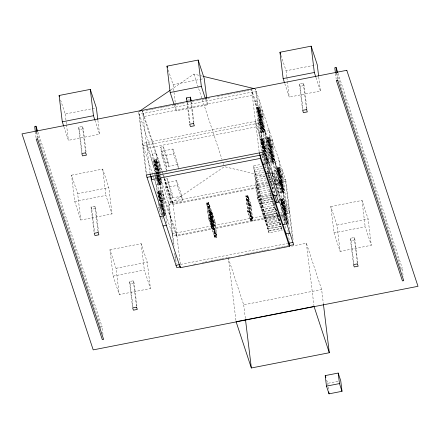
<?xml version="1.0" encoding="UTF-8"?>
<svg xmlns="http://www.w3.org/2000/svg" width="440" height="440" viewBox="0 0 440 440"><rect width="100%" height="100%" fill="white"/><g stroke="black" fill="none" stroke-linecap="round" stroke-linejoin="round"><path stroke-width="0.33" stroke-dasharray="2.2 1.65" d="M170.759 89.881L193.886 74.08L202.505 76.159M168.251 69.988L173.09 84.672L199.628 79.481M200.294 79.349L203.61 78.7M60.572 99.957L65.203 114.004L91.74 108.812M92.406 108.68L95.722 108.031M281.012 55.451L286.066 70.774L315.92 64.928M187.248 100.232L189.849 99.721M148.016 110.011L138.606 111.848L158.395 171.881M148.687 109.879L150.706 109.483M151.377 109.351L153.389 108.955M154.061 108.823L159.44 107.773M160.111 107.641L162.129 107.245M162.8 107.118L164.813 106.722M165.489 106.59L167.503 106.194M168.173 106.062L173.553 105.012M174.224 104.88L176.237 104.484M176.913 104.352L178.926 103.961M179.597 103.829L181.615 103.433M182.287 103.301L184.305 102.905M188.337 102.118L195.729 100.672M196.399 100.54L198.413 100.144M199.089 100.012L201.773 99.484M202.444 99.358L204.463 98.962M205.134 98.83L207.152 98.434M207.823 98.302L209.836 97.906M217.228 96.459L223.949 95.145M224.62 95.013L226.639 94.622M227.31 94.49L229.328 94.094M229.999 93.962L235.373 92.912M236.044 92.78L238.062 92.384M238.733 92.252L240.752 91.856M241.423 91.724L243.436 91.333M244.112 91.201L246.125 90.805M246.796 90.673L249.486 90.145M250.157 90.019L252.175 89.623M81.703 152.9L78.601 127.248L82.495 126.484L83.259 128.799L86.037 151.751M302.561 109.665L299.459 84.013L303.358 83.254L304.117 85.564L306.977 109.192M143.27 113.405L143.649 116.562L252.78 95.2L281.77 183.15L273.686 184.729M78.601 127.248L79.359 129.558L83.259 128.799M299.459 84.013L300.223 86.328L304.117 85.564M174.383 105.254L176.275 111.001L207.46 104.896L206.641 98.148M63.971 126.924L68.387 140.333L99.572 134.228L97.856 120.054M284.829 83.694L289.25 97.097L320.43 90.998L318.632 76.147M143.193 145.756L261.124 122.672L259.369 108.141L257.416 108.521L259.177 123.052M147.092 144.996L147.472 148.154L256.603 126.792L285.593 214.742L283.575 215.132M160.727 147.125L165.809 162.553L166.892 171.507L161.805 156.073L160.727 147.125L163.323 146.614L168.41 162.047L168.916 166.254L163.834 150.827L163.323 146.614M178.013 164.478L172.926 149.045L161.232 151.338L166.32 166.766L178.013 164.478L178.42 167.86M259.276 132.891L263.17 132.126M161.805 156.073L173.498 153.786L178.585 169.213M71.538 175.18L102.718 169.076L108.823 187.589L112.008 213.917L80.828 220.022L74.723 201.504L71.538 175.18L77.644 193.694L80.828 220.022M262.328 142.148L266.222 141.383M165.809 162.553L168.41 162.047M77.644 193.694L108.823 187.589M181.836 196.07L170.143 198.358L165.055 182.93L176.748 180.642L181.836 196.07L182.407 200.805L170.715 203.099L165.632 187.666L164.549 178.717L167.145 178.206L172.232 193.639L172.739 197.852L167.656 182.419L167.145 178.206M265.749 162.976L267.696 162.597L265.936 148.066L263.989 148.445L264.627 153.731M269.044 232.876L268.136 228.938L281.127 226.391L282.04 230.335L269.044 232.876L257.373 197.466L253.55 165.875L261.344 164.351M156.162 185.103L160.061 184.338M74.723 201.504L105.903 195.404L112.008 213.917M267.603 163.752L268.901 163.499L265.848 154.242M253.55 165.875L254.238 167.959L262.031 166.43M264.632 165.924L266.579 165.545M262.906 168.163L254.463 169.818L255.151 171.897L258.748 201.636L271.739 199.089L270.913 192.291M263.555 168.036L267.454 167.272L269.016 180.202M165.632 187.666L177.326 185.378L182.407 200.805M255.151 171.897L263.593 170.247M264.242 170.121L268.142 169.356L268.466 172.062M263.819 172.106L255.376 173.756L256.058 175.84L259.435 203.715L272.426 201.174L271.766 195.734M267.064 171.468L268.367 171.215M94.061 231.913L91.036 206.938L94.936 206.173L95.695 208.489L98.555 232.111M159.214 194.359L163.114 193.595M256.058 175.84L264.506 174.191M270.721 173.613L274.615 172.849L276.909 179.795L273.658 180.428M91.036 206.938L91.8 209.248L95.695 208.489M164.549 178.717L169.631 194.145L172.232 193.639M265.381 175.918L256.284 177.7L256.971 179.784L260.123 205.799L274.357 203M267.977 175.412L269.274 175.159L269.962 177.238L270.853 184.575M256.971 179.784L266.068 178.002M268.664 177.496L269.962 177.238M266.288 179.861L257.197 181.643L257.884 183.722L260.805 207.884L275.044 205.084M268.889 179.35L270.188 179.097L270.875 181.181L271.524 186.549M257.884 183.722L266.976 181.946M269.577 181.434L270.875 181.181M267.245 182.76L168.361 202.114L173.487 244.459M269.83 182.248L271.959 181.836M272.52 181.726L285.285 179.223L292.364 237.705M267.85 183.673L258.11 185.581L258.797 187.666L261.492 209.963L274.483 207.422L273.74 201.289M268.576 184.96L169.125 204.424L160.314 177.7M269.253 184.828L272.608 184.173M273.284 184.041L286.05 181.538L293.205 240.691M160.787 206.833L158.84 207.218L161.689 215.859M161.436 206.707L162.734 206.454L165.787 215.71L164.489 215.963M164.048 178.448L172.639 204.507L268.538 185.757M270.99 185.257L273.014 184.861M268.763 187.616L259.017 189.524L259.704 191.604L262.18 212.047L275.171 209.506L274.346 202.691M259.704 191.604L269.451 189.701M208.61 202.345L210.518 218.141L213.571 227.398L211.624 227.777L208.571 218.521L206.663 202.725L208.61 202.345L211.662 211.602L214.698 236.715L216.651 236.335L214.891 221.799L212.944 222.184M245.889 195.866L247.841 195.487L250.888 204.743L252.802 220.539L250.855 220.924L247.803 211.662L245.889 195.866L248.941 205.128L250.888 204.743M270.325 191.428L259.93 193.463L260.618 195.547L262.867 214.132L275.858 211.591L275.209 206.234M260.618 195.547L271.013 193.512M279.109 193.066L283.008 192.302M257.373 197.466L270.364 194.926L282.04 230.335M271.887 195.245L260.843 197.406L261.531 199.49L263.555 216.216L276.546 213.67L275.891 208.263M261.531 199.49L272.575 197.329M272.795 199.188L261.756 201.35L262.438 203.429L264.242 218.295L277.233 215.754L276.447 209.248M206.663 202.725L209.71 211.981L211.662 211.602M214.968 221.634L211.915 212.372L209.968 212.757L213.015 222.013L214.968 221.634L216.876 237.43L214.929 237.809L211.877 228.553L208.84 203.44L206.888 203.819L208.648 218.356L210.595 217.971M262.438 203.429L273.482 201.267M282.161 202.323L286.061 201.559M208.571 218.521L210.518 218.141M247.803 211.662L249.75 211.282L252.802 220.539M275.27 206.943L263.577 209.231L264.264 211.31L265.612 222.464L278.603 219.918L278.041 215.276M264.264 211.31L275.957 209.022M276.832 210.755L264.49 213.169L265.177 215.254L266.299 224.543L279.29 222.002L278.394 214.572M265.177 215.254L277.519 212.839M172.183 233.706L277.8 213.032M278.361 212.922L281.842 212.24M282.392 212.135L289.108 210.815M277.745 214.698L265.403 217.113L266.085 219.197L266.987 226.628L279.978 224.087L279.158 217.327M278.449 215.369L172.948 236.022L154.446 179.894M279.12 215.237L282.48 214.577M283.151 214.445L289.872 213.131L259.358 120.555L142.428 143.44L152.515 174.037M211.877 228.553L213.829 228.168L216.876 237.43M157.779 179.421L176.462 236.099L278.185 216.189M280.88 215.661L282.898 215.264M109.962 249.782L141.141 243.678L147.246 262.196L150.43 288.519L119.251 294.624L113.146 276.111L109.962 249.782L116.061 268.296L119.251 294.624M266.085 219.197L279.076 216.651M330.82 206.553L362.005 200.448L368.104 218.961L371.289 245.289L340.109 251.394L334.01 232.876L330.82 206.553L336.925 225.066L340.109 251.394M266.998 223.135L279.989 220.594L280.665 226.171L267.674 228.712L266.998 223.135L266.31 221.056L279.301 218.51L279.989 220.594M267.911 227.079L280.902 224.538L281.353 228.25L268.362 230.797L267.223 224.994L280.214 222.453L280.902 224.538M268.824 231.017L281.815 228.476M116.061 268.296L147.246 262.196M336.925 225.066L368.104 218.961M113.146 276.111L144.326 270.006L150.43 288.519M334.01 232.876L365.189 226.776L371.289 245.289M180.576 264.402L287.689 243.436M193.567 264.325L195.586 263.929M202.306 262.614L204.32 262.218M204.99 262.086L210.37 261.036M211.041 260.904L213.059 260.507M213.73 260.376L215.743 259.98M216.42 259.853L218.433 259.457M219.104 259.325L221.122 258.929M221.793 258.797L227.167 257.747M227.843 257.615L229.856 257.219M238.59 255.508L240.609 255.118M244.64 254.326L246.659 253.93M247.33 253.798L249.343 253.407M250.019 253.275L252.032 252.879M252.703 252.747L254.722 252.351M255.393 252.219L258.082 251.697M258.753 251.565L260.766 251.169M261.443 251.037L263.456 250.641M264.127 250.514L266.145 250.118M266.816 249.986L268.835 249.59M275.55 248.276L277.569 247.88M278.24 247.748L280.258 247.357M280.929 247.225L282.942 246.829M283.618 246.697L285.632 246.301M286.303 246.169L288.321 245.779M291.61 246.153L306.394 243.26L321.651 289.548L323.378 303.815M132.561 307.192L129.459 281.54L133.353 280.775L134.118 283.091L136.895 306.042M353.425 263.962L350.317 238.31L354.216 237.545L354.981 239.861L357.759 262.812M129.459 281.54L130.218 283.855L134.118 283.091M350.317 238.31L351.082 240.625L354.981 239.861M36.614 132.314L100.799 327.03L102.097 326.777L103.064 334.757M336.512 72.919L400.911 268.29L402.209 268.037L403.255 276.683M235.923 320.342L228.443 258.517L243.7 304.805L321.651 289.548M326.689 380.1L327.745 383.317L338.14 381.282M264.836 176.418L224.4 166.656L169.125 204.424L174.169 246.103M268.153 177.221L270.804 177.859M271.464 178.019L286.05 181.538L255.536 88.963L263.18 152.147M338.025 73.315L402.209 268.037M316.014 77.588L320.43 90.998M255.459 121.319L285.973 213.895M285.681 214.418L288.734 223.674M267.85 163.059L264.798 153.802L262.961 138.638L266.013 147.895L267.927 163.691M284.631 213.978L287.48 222.618M265.078 155.051L267.724 163.075M284.911 215.226L287.76 223.867L287.683 223.234M265.694 162.822L262.845 154.181L262.609 152.202M282.684 214.357L285.533 222.998M268.538 171.738L269.049 173.299L270.248 183.161M263.126 155.43L265.568 162.839M282.964 215.606L285.406 223.014M262.152 155.623L264.798 163.647M271.101 183.04L271.788 185.119L272.36 189.855M281.787 215.182L284.433 223.201M272.014 186.978L273.081 192.247M272.921 190.922L273.609 193.006M262.663 205.288L263.351 207.372L264.924 220.38L277.921 217.839L277.283 212.591M205.563 99.149L207.46 104.896M193.886 74.08L222.035 159.484M223.328 163.394L223.757 164.703M143.649 116.562L162.762 174.543M162.976 175.191L163.834 177.799M159.665 175.742L160.111 177.089L159.797 174.433M158.472 176.27L159.286 178.739M159.489 179.355L160.913 183.678L158.966 184.058L156.524 176.655M157.938 175.054L158.752 177.524M158.956 178.139L160.99 184.311L160.193 177.733M157.107 175.06L157.949 177.623M158.163 178.266L159.852 183.392L159.374 179.432M146.328 142.681L176.841 235.257M156.976 175.087L157.823 177.65M158.031 178.294L159.72 183.42L159.242 179.454M147.472 148.154L155.848 173.558M156.062 174.213L156.706 176.165M156.921 176.82L157.564 178.772M155.991 175.434L159.044 184.69L158.246 178.112M155.018 175.626L155.832 178.096M156.035 178.712L158.065 184.882L161.964 184.118L158.912 174.862L159.165 176.946M152.73 174.686L153.373 176.638M153.588 177.293L154.231 179.245M161.684 206.014L164.736 215.27M94.941 120.181L99.572 134.228M37.912 132.055L102.097 326.777M400.911 268.29L401.071 269.621M362.005 200.448L365.189 226.776M336.815 73.442L337.541 79.425M335.517 73.695L336.16 79.013M354.216 237.545L357.319 263.197M351.082 240.625L353.859 263.577M303.358 83.254L306.46 108.906M300.223 86.328L303 109.28M327.745 383.317L328.466 389.241M286.066 70.774L286.798 76.846M286.88 77.522L287.293 80.9M287.37 81.576L289.25 97.097M306.394 243.26L313.957 305.762M289.394 229.119L282.233 169.966L278.339 170.731L282.975 209.044M287.606 222.574L285.846 208.071L282.799 198.814L284.708 214.61M287.529 222.772L285.775 208.236L283.822 208.621L284.543 214.566M286.786 220.616L282.15 182.303L251.636 89.727L259.281 152.911M287.925 230.027L289.394 242.127M286.259 219.191L279.186 160.71L275.286 161.475L280.088 201.13M286.22 219.648L284.861 208.417L282.117 200.085L283.476 211.316M281.391 179.988L281.77 183.15M285.214 211.58L285.593 214.742M282.667 191.384L280.913 176.847L278.163 168.52L279.923 183.051M286.094 219.67L284.735 208.439L281.985 200.112L283.025 208.698M284.784 214.44L283.025 199.909L281.078 200.288L281.716 205.573M284.614 214.368L283.899 208.45L280.846 199.194L281.644 205.772M283.107 209.358L283.344 211.338M284.114 218.455L285.577 230.555M280.978 208.527L282.365 219.951M279.499 201.234L275.759 170.313L271.86 171.078L272.679 177.848M277.475 192.715L275.93 179.982L273.642 173.041L275.182 185.774M277.552 193.386L277.959 196.735M276.804 190.933L273.471 163.372L269.572 164.137L270.309 170.231M272.751 161.293L270.99 146.762L268.246 138.43L270.006 152.961M274.857 184.311L274.373 180.29L272.085 173.344L272.569 177.364M273.812 187.209L274.709 194.607M273.707 186.747L274.681 194.788M271.442 179.597L272.91 191.691M269.638 169.614L262.399 109.791L258.5 110.556L263.466 151.558M273.147 199.931L273.801 205.337M272.464 197.89L273.114 203.258M268.548 172.733L269.61 181.522M266.508 159.687L259.347 100.535L255.453 101.299L261.47 151.041M270.397 191.604L271.051 197.005L258.06 199.551L254.238 167.959M266.387 159.472L265.029 148.242L262.279 139.909L263.72 151.8M262.834 131.208L261.074 116.677L258.329 108.345L260.084 122.876M266.255 159.495L264.897 148.269L262.152 139.937L263.588 151.828L256.295 91.278L139.37 114.163L146.608 173.987M266.948 166.694L268.169 176.776M269.714 189.547L270.364 194.926M264.952 154.264L263.192 139.733L261.239 140.113L262.603 151.344M264.781 154.193L264.066 148.274L261.014 139.018L262.526 151.541M264.275 158.279L265.496 168.361M262.68 152.004L262.922 153.984M262.031 155.683L262.526 159.775M252.401 92.043L252.78 95.2M256.223 123.635L256.603 126.792M247.841 195.487L250.855 220.924M243.7 304.805L245.427 319.072M213.901 228.003L212.146 213.466L210.194 213.851L211.954 228.382M211.915 212.372L214.929 237.809M209.71 211.981L211.624 227.777M191.389 101.492L193.924 122.419M190.955 101.877L193.485 122.804M187.495 102.256L190.025 123.184M186.978 101.965L189.508 122.892M173.09 84.672L176.275 111.001M172.926 149.045L173.498 153.786M176.748 180.642L177.326 185.378M180.34 264.16L173.019 203.665L142.505 111.089L150.15 174.273M172.26 201.35L172.639 204.507M176.083 232.941L176.462 236.099M169.631 194.145L170.715 203.099M175.307 255.514L176.281 263.577M174.543 253.198L175.516 261.261M160.589 172.761L159.291 162.003L155.392 162.767L156.772 174.196M160.672 173.431L161.238 178.134M161.321 178.811L166.936 225.187M159.715 173.767L159.077 168.514L156.03 159.258L157.861 174.422M159.324 171.325L159.005 168.685L157.053 169.065L158.812 183.596L160.76 183.216L159.72 174.625M159.401 171.985L159.643 173.965M164.582 214.808L162.828 200.277L160.875 200.656L161.915 209.242M158.516 171.567L156.239 152.746L152.339 153.511L157.465 195.855M158.598 172.238L158.84 174.257M159.489 179.603L163.884 215.93M158.411 171.501L158.092 168.861L155.347 160.529L157.025 174.399M158.494 172.161L158.73 174.147M158.812 174.806L159.055 176.787M163.597 214.324L161.915 200.453L159.17 192.121L160.847 205.992M158.285 171.529L157.965 168.889L155.215 160.556L156.893 174.427M158.362 172.189L158.604 174.169M158.68 174.829L158.923 176.814M163.465 214.352L161.788 200.481L159.038 192.148L160.721 206.019M157.933 174.224L156.255 160.353L154.308 160.732L155.666 171.963M161.838 206.476L160.078 191.945L158.131 192.324L159.17 200.91M157.768 174.152L157.13 168.894L154.077 159.638L155.595 172.161M157.845 174.812L158.163 177.452M161.986 209.044L160.952 200.486L157.899 191.23L159.016 200.448M157.097 176.886L157.344 178.899M157.427 179.57L160.353 203.77M161.491 213.18L162.47 221.249M155.672 172.821L155.914 174.801M158.356 203.253L159.418 211.987M138.688 112.525L146.251 175.038M141.141 243.678L144.326 270.006M133.353 280.775L136.461 306.427M130.218 283.855L132.996 306.807M102.718 169.076L105.903 195.404M94.936 206.173L98.038 231.825M82.495 126.484L85.602 152.136M91.8 209.248L94.578 232.199M79.359 129.558L82.137 152.51M100.799 327.03L100.958 328.361M65.203 114.004L66.429 124.13M66.512 124.806L68.387 140.333M36.707 132.182L37.428 138.166M35.327 131.769L36.047 137.758M260.112 106.854L256.218 107.618L259.264 116.875L263.164 116.111L260.112 106.854M259.215 107.679L257.268 108.059L260.315 117.315L262.268 116.936L259.215 107.679M262.114 116.474L260.166 116.853L261.921 131.384L263.874 131.005L262.114 116.474M260.975 122.21L259.023 122.59L262.075 131.846L264.028 131.467L260.975 122.21M262.026 122.65L258.126 123.415L261.179 132.671L265.078 131.907L262.026 122.65M269.264 130.625L265.37 131.384L269.192 162.976L273.091 162.217L269.264 130.625M157.003 159.066L153.104 159.83L156.156 169.087L160.055 168.322L157.003 159.066M270.028 136.939L266.134 137.704L269.187 146.96L273.081 146.201L270.028 136.939M263.934 138.446L260.04 139.211L263.093 148.467L266.987 147.703L263.934 138.446M156.101 159.891L154.154 160.27L157.207 169.527L159.154 169.147L156.101 159.891M269.132 137.764L267.185 138.144L270.237 147.406L272.184 147.021L269.132 137.764M263.038 139.271L261.091 139.651L264.143 148.907L266.09 148.528L263.038 139.271M269.286 138.226L267.339 138.606L269.093 153.142L271.046 152.757L269.286 138.226M272.316 139.882L268.422 140.646L272.245 172.238L276.139 171.474L272.316 139.882M272.03 146.559L270.083 146.938L271.843 161.475L273.79 161.09L272.03 146.559M270.892 152.295L268.945 152.68L271.992 161.937L273.944 161.552L270.892 152.295M271.942 152.735L268.043 153.5L271.095 162.756L274.995 161.997L271.942 152.735M279.95 167.03L276.051 167.794L279.103 177.051L283.002 176.286L279.95 167.03M160.826 190.657L156.926 191.422L159.979 200.679L163.878 199.914L160.826 190.657M279.048 167.849L277.101 168.234L280.154 177.49L282.101 177.111L279.048 167.849M159.929 191.483L157.977 191.862L161.029 201.119L162.976 200.739L159.929 191.483M279.202 168.316L277.255 168.696L279.015 183.227L280.962 182.847L279.202 168.316M281.952 176.644L280 177.029L281.76 191.56L283.707 191.18L281.952 176.644M280.808 182.386L278.861 182.765L281.914 192.022L283.861 191.642L280.808 182.386M281.859 182.826L277.964 183.59L281.012 192.847L284.911 192.082L281.859 182.826M208.687 202.978L206.734 203.357L209.787 212.614L211.739 212.234L208.687 202.978M247.913 196.119L245.966 196.499L249.018 205.761L250.965 205.376L247.913 196.119M248.067 196.581L246.12 196.966L247.88 211.497L249.827 211.112L248.067 196.581M211.585 211.772L209.638 212.152L211.393 226.683L213.345 226.303L211.585 211.772M250.817 204.913L248.864 205.293L250.624 219.83L252.571 219.445L250.817 204.913M283.773 198.622L279.873 199.386L282.925 208.643L286.825 207.878L283.773 198.622M211.992 213.004L210.045 213.389L213.092 222.646L215.045 222.261L211.992 213.004M282.876 199.441L280.923 199.826L283.976 209.083L285.923 208.703L282.876 199.441M210.447 217.509L208.494 217.888L211.547 227.15L213.494 226.765L210.447 217.509M249.673 210.65L247.726 211.035L250.778 220.292L252.725 219.907L249.673 210.65M213.752 227.541L211.799 227.92L214.852 237.177L216.799 236.797L213.752 227.541M262.19 116.303L259.138 107.047L261.052 122.843L264.099 132.099L262.19 116.303M272.107 146.388L269.055 137.132L270.969 152.928L274.021 162.184L272.107 146.388M282.024 176.479L278.977 167.216L280.885 183.013L283.938 192.274L282.024 176.479M261.206 116.65L258.456 108.317L260.216 122.848L262.961 131.18L261.206 116.65M271.123 146.735L268.378 138.402L270.132 152.939L272.882 161.271L271.123 146.735M281.039 176.825L278.295 168.493L280.055 183.024L282.799 191.356L281.039 176.825M260.244 116.683L257.191 107.426L259.1 123.222L262.152 132.479L260.244 116.683M270.16 146.773L267.108 137.511L269.022 153.307L272.069 162.569L270.16 146.773M280.077 176.858L277.024 167.602L278.938 183.398L281.991 192.654L280.077 176.858M249.904 205.09L247.159 196.763L248.919 211.294L251.664 219.626L249.904 205.09M249.777 205.117L247.027 196.785L248.787 211.316L251.532 219.648L249.777 205.117M210.678 211.948L207.928 203.615L209.688 218.152L212.432 226.479L210.678 211.948M213.983 221.98L211.233 213.648L212.993 228.179L215.738 236.511L213.983 221.98M210.546 211.976L207.801 203.643L209.556 218.174L212.306 226.507L210.546 211.976M213.851 222.002L211.107 213.67L212.861 228.206L215.611 236.539L213.851 222.002M162.905 200.107L159.852 190.85L161.761 206.646L164.813 215.903L162.905 200.107"/><path stroke-width="0.66" d="M139.733 111.078L170.192 90.266M174.174 104.616L170.176 92.483L166.986 66.16L198.171 60.055L204.27 78.573L206.641 98.148M63.762 126.286L62.288 121.814L59.103 95.491L90.283 89.386L96.382 107.899L97.774 119.378M284.411 82.418L283.145 78.584L279.961 52.256L311.141 46.156L317.245 64.669L318.632 76.147M170.176 92.483L201.355 86.383L205.354 98.511M37.697 131.406L35.981 126.198L34.683 126.451L35.244 131.109M337.81 72.661L336.094 67.452L334.791 67.705L335.434 73.029M62.288 121.814L93.467 115.715L94.941 120.181M283.145 78.584L314.331 72.479L315.799 76.951M186.978 101.965L186.483 97.917L190.382 97.152L191.306 100.815M147.015 177.347L263.945 154.462M151.294 179.746L260.425 158.384L289.416 246.334L180.285 267.69L151.294 179.746L150.915 176.589M266.992 163.719L263.098 164.483L262.851 162.454M270.045 172.975L266.151 173.739L265.903 171.71M159.984 216.695L163.235 216.056M163.037 225.951L166.287 225.319M282.931 224.659L286.831 223.894M289.883 233.151L285.984 233.915L285.736 231.886M176.006 265.298L179.366 264.638M288.228 243.331L292.936 242.407M180.131 266.954L176.77 267.614L146.251 175.038L263.18 152.147L277.294 194.964L273.394 195.729L273.235 194.381M288.992 245.647L293.695 244.723L279.582 201.905L275.682 202.67L275.523 201.328M329.296 352.732L314.039 306.444L236.088 321.701L251.345 367.989L329.296 352.732L323.461 304.491M325.204 375.601L338.195 373.06L340.736 380.771L342.012 391.303L329.021 393.844L326.48 386.133L325.204 375.601L325.842 377.531M326.48 386.133L339.471 383.587L342.012 391.303M203.83 76.483L254.21 88.644M279.961 52.256L280.594 54.175M276.32 195.156L278.608 202.097M274.758 195.459L277.046 202.406M259.281 152.911L289.8 245.487M186.483 97.917L186.868 99.072M166.986 66.16L167.409 67.436M150.15 174.273L151.652 178.827M59.103 95.491L59.521 96.767M336.094 67.452L336.655 72.111M311.141 46.156L314.331 72.479M338.195 373.06L339.471 383.587M328.784 391.87L329.021 393.844M289.036 243.172L289.416 246.334M260.046 155.227L260.425 158.384M245.509 319.748L251.345 367.989M198.171 60.055L201.355 86.383M190.382 97.152L190.872 101.206M180.059 265.798L180.285 267.69M90.283 89.386L93.467 115.715M35.981 126.198L36.625 131.516M346.797 70.296L22 133.87L93.203 349.882L418 286.308L346.797 70.296M37.51 138.831L36.212 139.09L102.328 339.669L103.626 339.416L37.51 138.831M337.623 80.091L336.32 80.344L402.441 280.923L403.739 280.671L337.623 80.091M193.567 123.481L189.673 124.24L190.432 126.555L194.332 125.796L193.567 123.481M85.679 152.812L81.785 153.571L82.544 155.887L86.444 155.122L85.679 152.812M306.543 109.577L302.643 110.341L303.408 112.657L307.307 111.892L306.543 109.577M98.12 232.502L94.221 233.261L94.985 235.576L98.885 234.812L98.12 232.502M136.543 307.104L132.644 307.868L133.408 310.178L137.302 309.419L136.543 307.104M357.401 263.874L353.507 264.632L354.266 266.948L358.166 266.189L357.401 263.874"/></g></svg>
